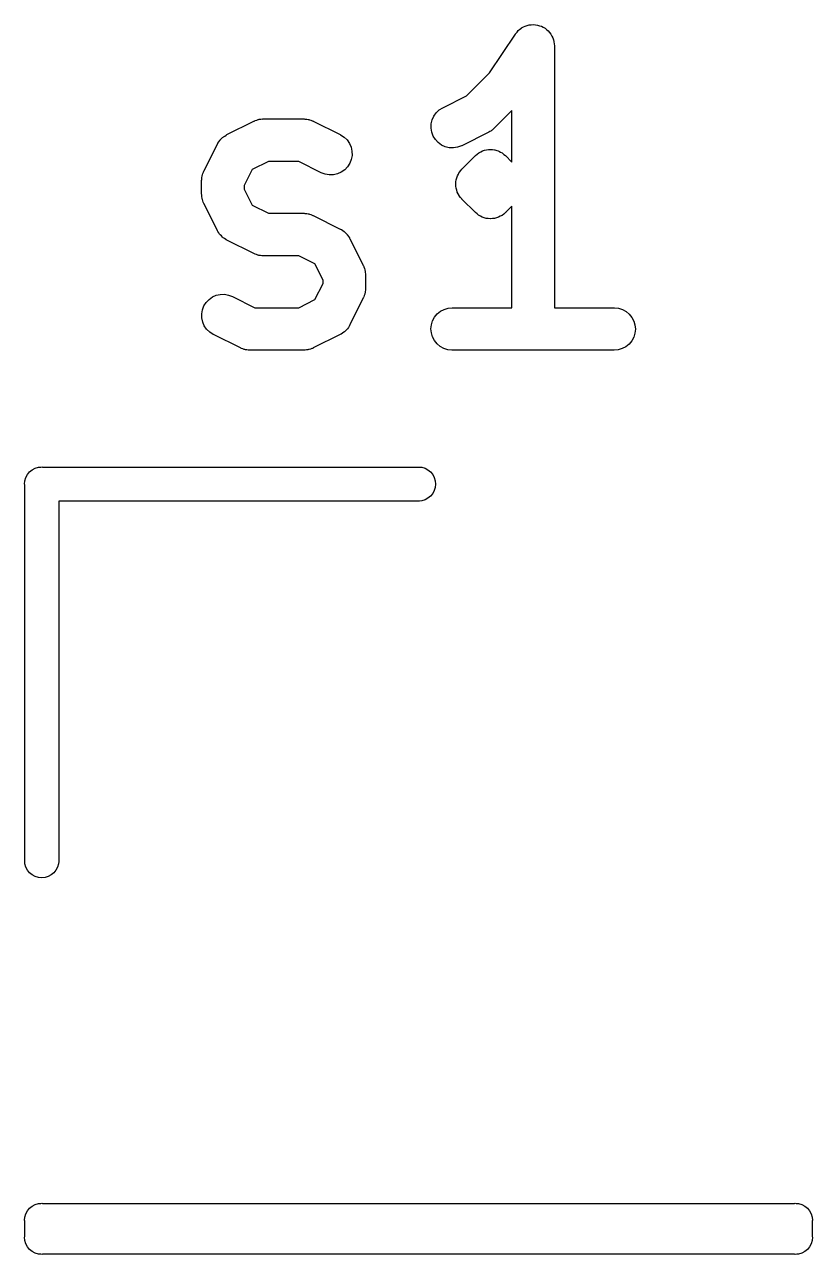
# Model space of a CAD drawing. Extents: x 4.4 to 8.6, y -5.35 to -3.25.
# Drawn here: x 6.9953 to 7.1047, y -4.2547 to -4.0838 of the extents above; entities that cross this region are included whole.
import ezdxf

# ---------------------------------------------------------------- set-up
doc = ezdxf.new("R2010")
doc.units = 0
doc.header["$MEASUREMENT"] = 0
doc.layers.add('BLACK', color=7, linetype='CONTINUOUS')

msp = doc.modelspace()

# ---------------------------------------------------------------- linework, layer by layer
at = {"layer": 'BLACK', "linetype": 'CONTINUOUS'}
for p, q in [((7.06369, -4.08481), (7.06387, -4.0846)), ((7.06387, -4.08459), (7.0641, -4.08441)), ((7.06387, -4.0846), (7.06387, -4.08459)), ((7.06387, -4.0846), (7.06387, -4.0846)), ((7.0641, -4.08441), (7.06432, -4.08424)), ((7.06432, -4.08423), (7.06459, -4.08409)), ((7.06432, -4.08424), (7.06432, -4.08423)), ((7.06432, -4.08424), (7.06432, -4.08424)), ((7.06459, -4.08409), (7.06483, -4.08397)), ((7.06483, -4.08397), (7.06512, -4.08388)), ((7.06483, -4.08397), (7.06483, -4.08397)), ((7.06483, -4.08397), (7.06483, -4.08397)), ((7.06512, -4.08388), (7.06538, -4.08381)), ((7.06538, -4.08381), (7.06538, -4.08381)), ((7.06538, -4.08381), (7.06539, -4.08381)), ((7.06539, -4.08381), (7.06567, -4.08378)), ((7.06567, -4.08378), (7.06596, -4.08376)), ((7.06596, -4.08376), (7.06596, -4.08376)), ((7.06596, -4.08376), (7.06625, -4.08379)), ((7.06596, -4.08376), (7.06596, -4.08376)), ((7.06625, -4.08379), (7.06653, -4.08382)), ((7.06653, -4.08382), (7.06653, -4.08382)), ((7.06653, -4.08382), (7.06653, -4.08382)), ((7.06653, -4.08382), (7.06682, -4.08391)), ((7.06682, -4.08391), (7.06708, -4.08399)), ((7.06708, -4.08399), (7.06708, -4.08399)), ((7.06708, -4.08399), (7.06708, -4.08399)), ((7.06708, -4.08399), (7.06734, -4.08413)), ((7.06734, -4.08413), (7.06759, -4.08426)), ((7.06759, -4.08426), (7.06759, -4.08426)), ((7.06759, -4.08426), (7.06759, -4.08426)), ((7.06759, -4.08426), (7.06781, -4.08444)), ((7.06781, -4.08444), (7.06803, -4.08463)), ((7.06803, -4.08463), (7.06803, -4.08463)), ((7.06803, -4.08463), (7.06803, -4.08463)), ((7.06803, -4.08463), (7.06822, -4.08487)), ((7.05989, -4.09045), (7.06348, -4.08507)), ((7.06348, -4.08507), (7.0635, -4.08504)), ((7.0635, -4.08504), (7.06369, -4.08481)), ((7.0635, -4.08504), (7.0635, -4.08504)), ((7.0635, -4.08504), (7.0635, -4.08504)), ((7.0635, -4.08504), (7.0635, -4.08504)), ((7.06822, -4.08487), (7.06839, -4.08507)), ((7.06839, -4.08507), (7.0684, -4.08508)), ((7.0684, -4.08508), (7.0684, -4.08508)), ((7.0684, -4.08508), (7.06854, -4.08535)), ((7.06854, -4.08535), (7.06867, -4.08558)), ((7.06867, -4.08558), (7.06867, -4.08558)), ((7.06867, -4.08558), (7.06867, -4.08559)), ((7.06867, -4.08559), (7.06875, -4.08587)), ((7.06875, -4.08587), (7.06883, -4.08613)), ((7.06883, -4.08613), (7.06883, -4.08614)), ((7.06883, -4.08614), (7.06883, -4.08614)), ((7.06883, -4.08614), (7.06886, -4.08643)), ((7.06886, -4.08643), (7.06889, -4.08671)), ((7.06889, -4.08671), (7.06889, -4.12313)), ((7.05669, -4.09366), (7.05989, -4.09045)), ((7.05337, -4.09532), (7.05669, -4.09366)), ((7.05189, -4.09701), (7.05213, -4.09649)), ((7.05213, -4.09649), (7.05246, -4.09602)), ((7.05246, -4.09602), (7.05288, -4.09562)), ((7.05288, -4.09562), (7.05337, -4.09532)), ((7.06298, -4.09571), (7.06052, -4.09817)), ((7.06298, -4.10287), (7.06298, -4.09571)), ((7.02337, -4.09906), (7.02712, -4.09719)), ((7.02712, -4.09719), (7.02716, -4.09717)), ((7.02716, -4.09717), (7.02724, -4.09714)), ((7.02724, -4.09714), (7.02731, -4.0971)), ((7.02731, -4.0971), (7.02751, -4.09704)), ((7.02751, -4.09704), (7.0277, -4.09697)), ((7.0277, -4.09697), (7.02778, -4.09696)), ((7.02778, -4.09696), (7.02787, -4.09693)), ((7.02787, -4.09693), (7.02807, -4.09692)), ((7.02807, -4.09692), (7.02827, -4.09688)), ((7.02827, -4.09688), (7.02835, -4.09689)), ((7.02835, -4.09689), (7.02844, -4.09688)), ((7.02844, -4.09688), (7.03406, -4.09688)), ((7.03406, -4.09688), (7.03411, -4.09688)), ((7.03411, -4.09688), (7.03419, -4.09689)), ((7.03419, -4.09689), (7.03428, -4.09689)), ((7.03428, -4.09689), (7.03448, -4.09692)), ((7.03448, -4.09692), (7.03468, -4.09694)), ((7.03468, -4.09694), (7.03476, -4.09697)), ((7.03476, -4.09697), (7.03485, -4.09698)), ((7.03485, -4.09698), (7.03504, -4.09706)), ((7.03504, -4.09706), (7.03523, -4.09712)), ((7.03523, -4.09712), (7.0353, -4.09716)), ((7.0353, -4.09716), (7.03538, -4.09719)), ((7.03538, -4.09719), (7.03913, -4.09906)), ((7.05174, -4.09815), (7.05176, -4.09757)), ((7.05183, -4.09872), (7.05174, -4.09815)), ((7.05176, -4.09757), (7.05189, -4.09701)), ((7.06037, -4.0983), (7.06024, -4.09842)), ((7.06049, -4.0982), (7.06037, -4.0983)), ((7.06052, -4.09817), (7.06049, -4.0982)), ((7.02213, -4.10024), (7.02226, -4.10005)), ((7.02226, -4.10005), (7.02238, -4.09987)), ((7.02238, -4.09987), (7.02243, -4.09982)), ((7.02243, -4.09982), (7.02246, -4.09977)), ((7.02246, -4.09977), (7.02263, -4.09961)), ((7.02263, -4.09961), (7.02278, -4.09945)), ((7.02278, -4.09945), (7.02284, -4.09942)), ((7.02284, -4.09942), (7.02288, -4.09937)), ((7.02288, -4.09937), (7.02307, -4.09925)), ((7.02307, -4.09925), (7.02326, -4.09912)), ((7.02326, -4.09912), (7.02332, -4.0991)), ((7.02332, -4.0991), (7.02337, -4.09906)), ((7.03913, -4.09906), (7.03917, -4.09908)), ((7.03917, -4.09908), (7.03965, -4.0994)), ((7.03965, -4.0994), (7.04007, -4.0998)), ((7.04007, -4.0998), (7.0404, -4.10027)), ((7.05204, -4.09926), (7.05183, -4.09872)), ((7.05234, -4.09975), (7.05204, -4.09926)), ((7.05273, -4.10017), (7.05234, -4.09975)), ((7.05976, -4.09872), (7.05601, -4.1006)), ((7.0599, -4.09863), (7.05976, -4.09872)), ((7.06004, -4.09856), (7.0599, -4.09863)), ((7.06014, -4.09848), (7.06004, -4.09856)), ((7.06024, -4.09842), (7.06014, -4.09848)), ((7.02017, -4.10414), (7.02205, -4.10039)), ((7.02205, -4.10039), (7.02207, -4.10035)), ((7.02207, -4.10035), (7.0221, -4.1003)), ((7.0221, -4.1003), (7.02213, -4.10024)), ((7.0404, -4.10027), (7.04062, -4.1008)), ((7.04062, -4.1008), (7.04075, -4.10136)), ((7.04075, -4.10136), (7.04076, -4.10194)), ((7.0532, -4.10051), (7.05273, -4.10017)), ((7.05372, -4.10075), (7.0532, -4.10051)), ((7.05428, -4.10088), (7.05372, -4.10075)), ((7.05486, -4.1009), (7.05428, -4.10088)), ((7.05543, -4.10081), (7.05486, -4.1009)), ((7.05597, -4.10062), (7.05543, -4.10081)), ((7.05601, -4.1006), (7.05597, -4.10062)), ((7.05794, -4.10194), (7.05816, -4.10177)), ((7.05816, -4.10177), (7.05837, -4.1016)), ((7.05837, -4.1016), (7.05838, -4.10159)), ((7.05838, -4.10159), (7.05838, -4.10159)), ((7.05838, -4.10159), (7.05839, -4.10159)), ((7.05839, -4.10158), (7.05864, -4.10146)), ((7.05839, -4.10159), (7.05839, -4.10158)), ((7.05864, -4.10146), (7.05888, -4.10133)), ((7.05888, -4.10133), (7.05889, -4.10133)), ((7.05889, -4.10133), (7.05889, -4.10132)), ((7.05889, -4.10132), (7.0589, -4.10132)), ((7.0589, -4.10132), (7.05917, -4.10124)), ((7.0589, -4.10132), (7.0589, -4.10132)), ((7.05917, -4.10124), (7.05944, -4.10116)), ((7.05944, -4.10116), (7.05944, -4.10116)), ((7.05944, -4.10116), (7.05945, -4.10116)), ((7.05945, -4.10116), (7.05945, -4.10116)), ((7.05945, -4.10116), (7.05946, -4.10116)), ((7.05946, -4.10116), (7.05973, -4.10113)), ((7.05973, -4.10113), (7.06001, -4.10111)), ((7.06001, -4.10111), (7.06002, -4.10111)), ((7.06002, -4.10111), (7.06002, -4.10111)), ((7.06002, -4.10111), (7.06003, -4.10111)), ((7.06003, -4.10111), (7.06003, -4.10111)), ((7.06003, -4.10111), (7.0603, -4.10114)), ((7.0603, -4.10114), (7.06058, -4.10117)), ((7.06058, -4.10117), (7.06059, -4.10117)), ((7.06059, -4.10117), (7.06059, -4.10117)), ((7.06059, -4.10117), (7.0606, -4.10117)), ((7.0606, -4.10117), (7.0606, -4.10117)), ((7.0606, -4.10117), (7.06087, -4.10125)), ((7.06087, -4.10125), (7.06087, -4.10125)), ((7.06087, -4.10125), (7.06113, -4.10133)), ((7.06113, -4.10133), (7.06114, -4.10134)), ((7.06114, -4.10134), (7.06114, -4.10134)), ((7.06114, -4.10134), (7.06115, -4.10134)), ((7.06115, -4.10134), (7.06115, -4.10134)), ((7.06115, -4.10134), (7.0614, -4.10148)), ((7.0614, -4.10148), (7.06164, -4.10161)), ((7.06164, -4.10161), (7.06165, -4.10161)), ((7.06165, -4.10161), (7.06165, -4.10161)), ((7.06165, -4.10161), (7.06166, -4.10162)), ((7.06166, -4.10162), (7.06166, -4.10162)), ((7.06166, -4.10162), (7.06187, -4.1018)), ((7.06187, -4.1018), (7.06209, -4.10197)), ((7.02914, -4.10278), (7.02689, -4.10391)), ((7.03337, -4.10278), (7.02914, -4.10278)), ((7.03649, -4.10435), (7.03337, -4.10278)), ((7.04045, -4.10304), (7.04014, -4.10353)), ((7.04066, -4.10251), (7.04045, -4.10304)), ((7.04076, -4.10194), (7.04066, -4.10251)), ((7.05604, -4.10385), (7.05791, -4.10197)), ((7.05791, -4.10197), (7.05793, -4.10196)), ((7.05793, -4.10195), (7.05794, -4.10194)), ((7.05793, -4.10196), (7.05793, -4.10195)), ((7.05793, -4.10195), (7.05793, -4.10195)), ((7.05793, -4.10195), (7.05793, -4.10195)), ((7.05793, -4.10196), (7.05793, -4.10196)), ((7.05793, -4.10196), (7.05793, -4.10196)), ((7.06209, -4.10197), (7.06298, -4.10287)), ((7.01987, -4.10524), (7.01991, -4.10504)), ((7.01991, -4.10504), (7.01993, -4.10484)), ((7.01993, -4.10484), (7.01995, -4.10476)), ((7.01995, -4.10476), (7.01997, -4.10467)), ((7.01997, -4.10467), (7.02004, -4.10448)), ((7.02004, -4.10448), (7.0201, -4.10429)), ((7.0201, -4.10429), (7.02014, -4.10422)), ((7.02014, -4.10422), (7.02017, -4.10414)), ((7.02689, -4.10391), (7.02577, -4.10615)), ((7.03703, -4.10455), (7.03649, -4.10435)), ((7.0376, -4.10465), (7.03703, -4.10455)), ((7.03818, -4.10464), (7.0376, -4.10465)), ((7.03874, -4.10451), (7.03818, -4.10464)), ((7.03927, -4.10428), (7.03874, -4.10451)), ((7.03974, -4.10395), (7.03927, -4.10428)), ((7.04014, -4.10353), (7.03974, -4.10395)), ((7.05523, -4.10533), (7.05532, -4.10507)), ((7.05532, -4.10507), (7.0554, -4.1048)), ((7.0554, -4.10479), (7.05541, -4.10478)), ((7.0554, -4.1048), (7.0554, -4.10479)), ((7.05541, -4.10478), (7.05554, -4.10454)), ((7.05554, -4.10454), (7.05567, -4.10429)), ((7.05567, -4.10429), (7.05568, -4.10428)), ((7.05568, -4.10428), (7.05586, -4.10406)), ((7.05568, -4.10428), (7.05568, -4.10428)), ((7.05586, -4.10406), (7.05604, -4.10385)), ((7.01986, -4.10541), (7.01987, -4.10533)), ((7.01986, -4.10546), (7.01986, -4.10541)), ((7.01986, -4.10733), (7.01986, -4.10546)), ((7.01987, -4.10533), (7.01987, -4.10524)), ((7.02577, -4.10615), (7.02577, -4.10663)), ((7.02577, -4.10663), (7.02689, -4.10888)), ((7.05517, -4.1059), (7.0552, -4.10563)), ((7.05517, -4.10591), (7.05517, -4.1059)), ((7.05517, -4.10593), (7.05517, -4.10591)), ((7.0552, -4.1062), (7.05517, -4.10593)), ((7.0552, -4.10563), (7.05523, -4.10535)), ((7.05522, -4.10648), (7.0552, -4.1062)), ((7.05523, -4.10649), (7.05522, -4.10648)), ((7.05523, -4.10534), (7.05523, -4.10533)), ((7.05523, -4.10535), (7.05523, -4.10534)), ((7.05523, -4.1065), (7.05523, -4.10649)), ((7.05531, -4.10676), (7.05523, -4.1065)), ((7.05538, -4.10703), (7.05531, -4.10676)), ((7.01987, -4.10742), (7.01986, -4.10733)), ((7.01987, -4.1075), (7.01987, -4.10742)), ((7.0199, -4.1077), (7.01987, -4.1075)), ((7.01992, -4.1079), (7.0199, -4.1077)), ((7.01994, -4.10799), (7.01992, -4.1079)), ((7.01996, -4.10807), (7.01994, -4.10799)), ((7.02003, -4.10826), (7.01996, -4.10807)), ((7.02009, -4.10846), (7.02003, -4.10826)), ((7.02013, -4.10853), (7.02009, -4.10846)), ((7.02016, -4.10861), (7.02013, -4.10853)), ((7.02017, -4.10865), (7.02016, -4.10861)), ((7.05539, -4.10704), (7.05538, -4.10703)), ((7.05539, -4.10705), (7.05539, -4.10704)), ((7.05552, -4.1073), (7.05539, -4.10705)), ((7.05565, -4.10754), (7.05552, -4.1073)), ((7.05566, -4.10755), (7.05565, -4.10754)), ((7.05566, -4.10756), (7.05566, -4.10755)), ((7.05583, -4.10778), (7.05566, -4.10756)), ((7.05601, -4.10799), (7.05583, -4.10778)), ((7.05602, -4.10801), (7.05601, -4.10799)), ((7.05604, -4.10802), (7.05602, -4.10801)), ((7.05602, -4.10801), (7.05602, -4.10801)), ((7.05602, -4.10801), (7.05602, -4.10801)), ((7.05791, -4.1099), (7.05604, -4.10802)), ((7.02205, -4.1124), (7.02017, -4.10865)), ((7.02689, -4.10888), (7.02914, -4.11)), ((7.02914, -4.11), (7.03406, -4.11)), ((7.03406, -4.11), (7.03411, -4.11)), ((7.03411, -4.11), (7.03419, -4.11001)), ((7.03419, -4.11001), (7.03428, -4.11001)), ((7.03428, -4.11001), (7.03448, -4.11004)), ((7.03448, -4.11004), (7.03468, -4.11007)), ((7.03468, -4.11007), (7.03476, -4.11009)), ((7.03476, -4.11009), (7.03485, -4.11011)), ((7.03485, -4.11011), (7.03504, -4.11018)), ((7.03504, -4.11018), (7.03523, -4.11024)), ((7.03523, -4.11024), (7.0353, -4.11028)), ((7.0353, -4.11028), (7.03538, -4.11031)), ((7.03538, -4.11031), (7.03913, -4.11219)), ((7.05813, -4.11008), (7.05791, -4.1099)), ((7.05834, -4.11025), (7.05813, -4.11008)), ((7.05835, -4.11025), (7.05834, -4.11025)), ((7.05835, -4.11026), (7.05835, -4.11025)), ((7.05836, -4.11026), (7.05835, -4.11026)), ((7.05835, -4.11026), (7.05835, -4.11026)), ((7.0586, -4.1104), (7.05836, -4.11026)), ((7.06161, -4.11029), (7.06136, -4.11041)), ((7.06162, -4.11028), (7.06161, -4.11028)), ((7.06161, -4.11028), (7.06161, -4.11029)), ((7.06163, -4.11028), (7.06162, -4.11028)), ((7.06162, -4.11028), (7.06162, -4.11028)), ((7.06184, -4.1101), (7.06163, -4.11028)), ((7.06206, -4.10993), (7.06184, -4.1101)), ((7.06207, -4.10992), (7.06206, -4.10993)), ((7.06209, -4.1099), (7.06207, -4.10991)), ((7.06207, -4.10991), (7.06207, -4.10991)), ((7.06207, -4.10991), (7.06207, -4.10991)), ((7.06207, -4.10991), (7.06207, -4.10992)), ((7.06207, -4.10992), (7.06207, -4.10992)), ((7.06207, -4.10992), (7.06207, -4.10992)), ((7.06298, -4.109), (7.06209, -4.1099)), ((7.06298, -4.12313), (7.06298, -4.109)), ((7.05885, -4.11053), (7.0586, -4.1104)), ((7.05886, -4.11053), (7.05885, -4.11053)), ((7.05885, -4.11053), (7.05885, -4.11053)), ((7.05887, -4.11054), (7.05886, -4.11053)), ((7.05886, -4.11053), (7.05886, -4.11053)), ((7.05913, -4.11062), (7.05887, -4.11054)), ((7.0594, -4.1107), (7.05913, -4.11062)), ((7.05941, -4.1107), (7.0594, -4.1107)), ((7.0594, -4.1107), (7.0594, -4.1107)), ((7.05942, -4.1107), (7.05941, -4.1107)), ((7.05941, -4.1107), (7.05941, -4.1107)), ((7.05969, -4.11073), (7.05942, -4.1107)), ((7.05997, -4.11076), (7.05969, -4.11073)), ((7.05998, -4.11076), (7.05997, -4.11076)), ((7.05997, -4.11076), (7.05997, -4.11076)), ((7.05999, -4.11076), (7.05998, -4.11076)), ((7.05998, -4.11076), (7.05998, -4.11076)), ((7.06027, -4.11074), (7.05999, -4.11076)), ((7.06054, -4.11071), (7.06027, -4.11074)), ((7.06055, -4.11071), (7.06054, -4.11071)), ((7.06056, -4.11071), (7.06055, -4.11071)), ((7.06055, -4.11071), (7.06055, -4.11071)), ((7.06083, -4.11063), (7.06056, -4.11071)), ((7.06056, -4.11071), (7.06056, -4.11071)), ((7.0611, -4.11055), (7.06083, -4.11063)), ((7.06111, -4.11055), (7.0611, -4.11055)), ((7.0611, -4.11055), (7.0611, -4.11055)), ((7.06112, -4.11054), (7.06111, -4.11055)), ((7.06111, -4.11055), (7.06111, -4.11055)), ((7.06136, -4.11041), (7.06112, -4.11054)), ((7.02208, -4.11245), (7.02205, -4.1124)), ((7.02211, -4.11251), (7.02208, -4.11245)), ((7.02224, -4.1127), (7.02211, -4.11251)), ((7.02236, -4.11289), (7.02224, -4.1127)), ((7.0224, -4.11293), (7.02236, -4.11289)), ((7.02244, -4.11299), (7.0224, -4.11293)), ((7.0226, -4.11314), (7.02244, -4.11299)), ((7.02275, -4.11331), (7.0226, -4.11314)), ((7.0228, -4.11334), (7.02275, -4.11331)), ((7.02285, -4.11339), (7.0228, -4.11334)), ((7.02304, -4.11351), (7.02285, -4.11339)), ((7.02322, -4.11364), (7.02304, -4.11351)), ((7.02328, -4.11367), (7.02322, -4.11364)), ((7.02333, -4.1137), (7.02328, -4.11367)), ((7.02337, -4.11372), (7.02333, -4.1137)), ((7.02712, -4.1156), (7.02337, -4.11372)), ((7.03913, -4.11219), (7.03917, -4.11221)), ((7.03917, -4.11221), (7.03923, -4.11224)), ((7.03923, -4.11224), (7.03928, -4.11227)), ((7.03928, -4.11227), (7.03947, -4.1124)), ((7.03947, -4.1124), (7.03965, -4.11252)), ((7.03965, -4.11252), (7.0397, -4.11257)), ((7.0397, -4.11257), (7.03975, -4.1126)), ((7.03975, -4.1126), (7.03991, -4.11277)), ((7.03991, -4.11277), (7.04007, -4.11292)), ((7.04007, -4.11292), (7.0401, -4.11297)), ((7.0401, -4.11297), (7.04015, -4.11302)), ((7.04015, -4.11302), (7.04027, -4.11321)), ((7.04027, -4.11321), (7.0404, -4.1134)), ((7.0404, -4.1134), (7.04042, -4.11345)), ((7.04042, -4.11345), (7.04046, -4.11351)), ((7.04046, -4.11351), (7.04233, -4.11726)), ((7.0272, -4.11563), (7.02712, -4.1156)), ((7.02728, -4.11567), (7.0272, -4.11563)), ((7.02747, -4.11573), (7.02728, -4.11567)), ((7.02766, -4.1158), (7.02747, -4.11573)), ((7.02774, -4.11582), (7.02766, -4.1158)), ((7.02783, -4.11584), (7.02774, -4.11582)), ((7.02803, -4.11587), (7.02783, -4.11584)), ((7.02823, -4.1159), (7.02803, -4.11587)), ((7.02831, -4.1159), (7.02823, -4.1159)), ((7.0284, -4.11591), (7.02831, -4.1159)), ((7.02844, -4.11591), (7.0284, -4.11591)), ((7.03337, -4.11591), (7.02844, -4.11591)), ((7.03561, -4.11703), (7.03337, -4.11591)), ((7.03674, -4.11928), (7.03561, -4.11703)), ((7.04233, -4.11726), (7.04235, -4.1173)), ((7.04235, -4.1173), (7.04238, -4.11738)), ((7.04238, -4.11738), (7.04242, -4.11745)), ((7.04242, -4.11745), (7.04248, -4.11765)), ((7.04248, -4.11765), (7.04255, -4.11784)), ((7.04255, -4.11784), (7.04256, -4.11792)), ((7.04256, -4.11792), (7.04259, -4.11801)), ((7.04259, -4.11801), (7.04261, -4.11821)), ((7.04261, -4.11821), (7.04264, -4.11841)), ((7.04264, -4.11841), (7.04263, -4.11849)), ((7.04263, -4.11849), (7.04264, -4.11858)), ((7.04264, -4.11858), (7.04264, -4.12045)), ((7.03561, -4.122), (7.03674, -4.11976)), ((7.03674, -4.11976), (7.03674, -4.11928)), ((7.04264, -4.12049), (7.04263, -4.12058)), ((7.04263, -4.12058), (7.04263, -4.12067)), ((7.04264, -4.12045), (7.04264, -4.12049)), ((7.02049, -4.12238), (7.02089, -4.12196)), ((7.02089, -4.12196), (7.02136, -4.12163)), ((7.02136, -4.12163), (7.02189, -4.1214)), ((7.02189, -4.1214), (7.02245, -4.12127)), ((7.02245, -4.12127), (7.02303, -4.12126)), ((7.02303, -4.12126), (7.0236, -4.12136)), ((7.0236, -4.12136), (7.02414, -4.12156)), ((7.02414, -4.12156), (7.02726, -4.12313)), ((7.03337, -4.12313), (7.03561, -4.122)), ((7.04233, -4.12177), (7.04046, -4.12552)), ((7.04236, -4.12169), (7.04233, -4.12177)), ((7.0424, -4.12162), (7.04236, -4.12169)), ((7.04246, -4.12142), (7.0424, -4.12162)), ((7.04254, -4.12124), (7.04246, -4.12142)), ((7.04255, -4.12115), (7.04254, -4.12124)), ((7.04258, -4.12107), (7.04255, -4.12115)), ((7.0426, -4.12087), (7.04258, -4.12107)), ((7.04263, -4.12067), (7.0426, -4.12087)), ((7.01987, -4.12397), (7.01997, -4.1234)), ((7.01988, -4.12454), (7.01987, -4.12397)), ((7.01997, -4.1234), (7.02018, -4.12286)), ((7.02018, -4.12286), (7.02049, -4.12238)), ((7.02726, -4.12313), (7.03337, -4.12313)), ((7.05224, -4.12443), (7.05261, -4.12398)), ((7.05261, -4.12398), (7.05305, -4.12362)), ((7.05305, -4.12362), (7.05356, -4.12335)), ((7.05356, -4.12335), (7.05411, -4.12318)), ((7.05411, -4.12318), (7.05469, -4.12313)), ((7.05469, -4.12313), (7.06298, -4.12313)), ((7.06889, -4.12313), (7.07718, -4.12313)), ((7.07718, -4.12313), (7.07723, -4.12313)), ((7.07723, -4.12313), (7.0778, -4.12319)), ((7.0778, -4.12319), (7.07835, -4.12336)), ((7.07835, -4.12336), (7.07885, -4.12364)), ((7.07885, -4.12364), (7.07929, -4.12401)), ((7.07929, -4.12401), (7.07965, -4.12446)), ((7.02001, -4.12511), (7.01988, -4.12454)), ((7.02023, -4.12564), (7.02001, -4.12511)), ((7.02056, -4.12611), (7.02023, -4.12564)), ((7.04038, -4.12567), (7.04025, -4.12585)), ((7.0404, -4.12561), (7.04038, -4.12567)), ((7.04044, -4.12556), (7.0404, -4.12561)), ((7.04046, -4.12552), (7.04044, -4.12556)), ((7.05173, -4.12606), (7.05179, -4.12548)), ((7.05179, -4.12548), (7.05196, -4.12493)), ((7.05196, -4.12493), (7.05224, -4.12443)), ((7.07965, -4.12446), (7.07992, -4.12497)), ((7.07992, -4.12497), (7.08008, -4.12552)), ((7.08008, -4.12552), (7.08014, -4.1261)), ((7.02098, -4.12651), (7.02056, -4.12611)), ((7.02146, -4.12683), (7.02098, -4.12651)), ((7.0215, -4.12684), (7.02146, -4.12683)), ((7.02524, -4.12872), (7.0215, -4.12684)), ((7.03913, -4.12684), (7.03538, -4.12872)), ((7.03919, -4.12681), (7.03913, -4.12684)), ((7.03925, -4.12678), (7.03919, -4.12681)), ((7.03943, -4.12666), (7.03925, -4.12678)), ((7.03962, -4.12654), (7.03943, -4.12666)), ((7.03967, -4.12649), (7.03962, -4.12654)), ((7.03972, -4.12646), (7.03967, -4.12649)), ((7.03988, -4.1263), (7.03972, -4.12646)), ((7.04004, -4.12614), (7.03988, -4.1263)), ((7.04008, -4.12609), (7.04004, -4.12614)), ((7.04012, -4.12604), (7.04008, -4.12609)), ((7.04025, -4.12585), (7.04012, -4.12604)), ((7.05179, -4.12663), (7.05173, -4.12606)), ((7.05195, -4.12718), (7.05179, -4.12663)), ((7.05222, -4.12769), (7.05195, -4.12718)), ((7.07991, -4.12722), (7.07963, -4.12773)), ((7.08008, -4.12667), (7.07991, -4.12722)), ((7.08014, -4.1261), (7.08008, -4.12667)), ((7.02533, -4.12875), (7.02524, -4.12872)), ((7.0254, -4.12879), (7.02533, -4.12875)), ((7.02559, -4.12885), (7.0254, -4.12879)), ((7.02578, -4.12893), (7.02559, -4.12885)), ((7.02587, -4.12894), (7.02578, -4.12893)), ((7.02595, -4.12897), (7.02587, -4.12894)), ((7.02615, -4.12899), (7.02595, -4.12897)), ((7.02635, -4.12902), (7.02615, -4.12899)), ((7.02644, -4.12902), (7.02635, -4.12902)), ((7.02652, -4.12903), (7.02644, -4.12902)), ((7.02657, -4.12903), (7.02652, -4.12903)), ((7.03406, -4.12903), (7.02657, -4.12903)), ((7.03415, -4.12902), (7.03406, -4.12903)), ((7.03424, -4.12903), (7.03415, -4.12902)), ((7.03444, -4.12899), (7.03424, -4.12903)), ((7.03464, -4.12897), (7.03444, -4.12899)), ((7.03472, -4.12895), (7.03464, -4.12897)), ((7.03481, -4.12894), (7.03472, -4.12895)), ((7.035, -4.12887), (7.03481, -4.12894)), ((7.03519, -4.12881), (7.035, -4.12887)), ((7.03527, -4.12877), (7.03519, -4.12881)), ((7.03535, -4.12874), (7.03527, -4.12877)), ((7.03538, -4.12872), (7.03535, -4.12874)), ((7.05258, -4.12814), (7.05222, -4.12769)), ((7.05302, -4.12851), (7.05258, -4.12814)), ((7.05352, -4.12879), (7.05302, -4.12851)), ((7.05407, -4.12897), (7.05352, -4.12879)), ((7.05465, -4.12903), (7.05407, -4.12897)), ((7.05469, -4.12903), (7.05465, -4.12903)), ((7.07718, -4.12903), (7.05469, -4.12903)), ((7.07776, -4.12897), (7.07718, -4.12903)), ((7.07831, -4.12881), (7.07776, -4.12897)), ((7.07882, -4.12854), (7.07831, -4.12881)), ((7.07926, -4.12817), (7.07882, -4.12854)), ((7.07963, -4.12773), (7.07926, -4.12817)), ((6.99566, -4.14632), (6.99596, -4.14596)), ((6.99596, -4.14596), (6.99632, -4.14566)), ((6.99632, -4.14566), (6.99673, -4.14544)), ((6.99673, -4.14544), (6.99717, -4.14531)), ((6.99717, -4.14531), (6.99752, -4.14528)), ((6.99752, -4.14528), (6.99764, -4.14526)), ((6.99752, -4.14528), (6.99752, -4.14528)), ((6.99764, -4.14526), (6.99775, -4.14528)), ((6.99775, -4.14528), (7.05012, -4.14528)), ((7.05012, -4.14528), (7.05046, -4.14531)), ((7.05046, -4.14531), (7.05091, -4.14544)), ((7.05091, -4.14544), (7.05132, -4.14566)), ((7.05132, -4.14566), (7.05168, -4.14596)), ((7.05168, -4.14596), (7.05197, -4.14632)), ((6.99526, -4.14764), (6.99531, -4.14717)), ((6.99528, -4.14775), (6.99526, -4.14764)), ((6.99528, -4.20012), (6.99528, -4.14775)), ((6.99531, -4.14717), (6.99544, -4.14673)), ((6.99544, -4.14673), (6.99566, -4.14632)), ((7.05197, -4.14632), (7.05219, -4.14673)), ((7.05219, -4.14673), (7.05233, -4.14717)), ((7.05233, -4.14717), (7.05237, -4.14764)), ((7.05237, -4.14764), (7.05233, -4.1481)), ((7.05132, -4.14961), (7.05091, -4.14983)), ((7.05168, -4.14932), (7.05132, -4.14961)), ((7.05197, -4.14896), (7.05168, -4.14932)), ((7.05219, -4.14855), (7.05197, -4.14896)), ((7.05233, -4.1481), (7.05219, -4.14855)), ((7.05012, -4.15), (7, -4.15)), ((7, -4.15), (7, -4.20012)), ((7.05046, -4.14997), (7.05012, -4.15)), ((7.05091, -4.14983), (7.05046, -4.14997)), ((6.99531, -4.20046), (6.99528, -4.20012)), ((6.99544, -4.20091), (6.99531, -4.20046)), ((6.99566, -4.20132), (6.99544, -4.20091)), ((6.99983, -4.20091), (6.99961, -4.20132)), ((6.99997, -4.20046), (6.99983, -4.20091)), ((7, -4.20012), (6.99997, -4.20046)), ((6.99596, -4.20168), (6.99566, -4.20132)), ((6.99632, -4.20197), (6.99596, -4.20168)), ((6.99673, -4.20219), (6.99632, -4.20197)), ((6.99717, -4.20233), (6.99673, -4.20219)), ((6.99764, -4.20237), (6.99717, -4.20233)), ((6.9981, -4.20233), (6.99764, -4.20237)), ((6.99855, -4.20219), (6.9981, -4.20233)), ((6.99896, -4.20197), (6.99855, -4.20219)), ((6.99932, -4.20168), (6.99896, -4.20197)), ((6.99961, -4.20132), (6.99932, -4.20168)), ((6.99544, -4.24909), (6.99566, -4.24868)), ((6.99566, -4.24868), (6.99596, -4.24832)), ((6.99596, -4.24832), (6.99632, -4.24803)), ((6.99632, -4.24803), (6.99673, -4.24781)), ((6.99673, -4.24781), (6.99717, -4.24767)), ((6.99717, -4.24767), (6.99752, -4.24764)), ((6.99752, -4.24764), (6.99764, -4.24763)), ((6.99764, -4.24763), (6.99775, -4.24764)), ((6.99775, -4.24764), (7.10225, -4.24764)), ((7.10225, -4.24764), (7.10236, -4.24763)), ((7.10236, -4.24763), (7.10248, -4.24764)), ((7.10248, -4.24764), (7.10248, -4.24764)), ((7.10248, -4.24764), (7.10283, -4.24767)), ((7.10283, -4.24767), (7.10327, -4.24781)), ((7.10327, -4.24781), (7.10368, -4.24803)), ((7.10368, -4.24803), (7.10404, -4.24832)), ((7.10404, -4.24832), (7.10434, -4.24868)), ((7.10434, -4.24868), (7.10456, -4.24909)), ((6.99526, -4.25), (6.99531, -4.24954)), ((6.99528, -4.25012), (6.99526, -4.25)), ((6.99528, -4.25225), (6.99528, -4.25012)), ((6.99531, -4.24954), (6.99544, -4.24909)), ((7.10456, -4.24909), (7.10469, -4.24954)), ((7.10469, -4.24954), (7.10474, -4.25)), ((7.10474, -4.25), (7.10472, -4.25012)), ((7.10472, -4.25012), (7.10472, -4.25225)), ((6.99526, -4.25236), (6.99528, -4.25225)), ((7.10472, -4.25225), (7.10474, -4.25236)), ((6.99531, -4.25283), (6.99526, -4.25236)), ((6.99544, -4.25327), (6.99531, -4.25283)), ((6.99566, -4.25368), (6.99544, -4.25327)), ((6.99596, -4.25404), (6.99566, -4.25368)), ((7.10434, -4.25368), (7.10404, -4.25404)), ((7.10456, -4.25327), (7.10434, -4.25368)), ((7.10469, -4.25283), (7.10456, -4.25327)), ((7.10474, -4.25236), (7.10469, -4.25283)), ((6.99632, -4.25434), (6.99596, -4.25404)), ((6.99673, -4.25456), (6.99632, -4.25434)), ((6.99717, -4.25469), (6.99673, -4.25456)), ((6.99752, -4.25472), (6.99717, -4.25469)), ((6.99764, -4.25474), (6.99752, -4.25472)), ((6.99752, -4.25472), (6.99752, -4.25472)), ((6.99775, -4.25472), (6.99764, -4.25474)), ((7.10225, -4.25472), (6.99775, -4.25472)), ((7.10236, -4.25474), (7.10225, -4.25472)), ((7.10259, -4.25471), (7.10236, -4.25474)), ((7.10283, -4.25469), (7.10259, -4.25471)), ((7.10327, -4.25456), (7.10283, -4.25469)), ((7.10368, -4.25434), (7.10327, -4.25456)), ((7.10404, -4.25404), (7.10368, -4.25434))]:
    msp.add_line(p, q, dxfattribs=at)

doc.saveas('drawing.dxf')
